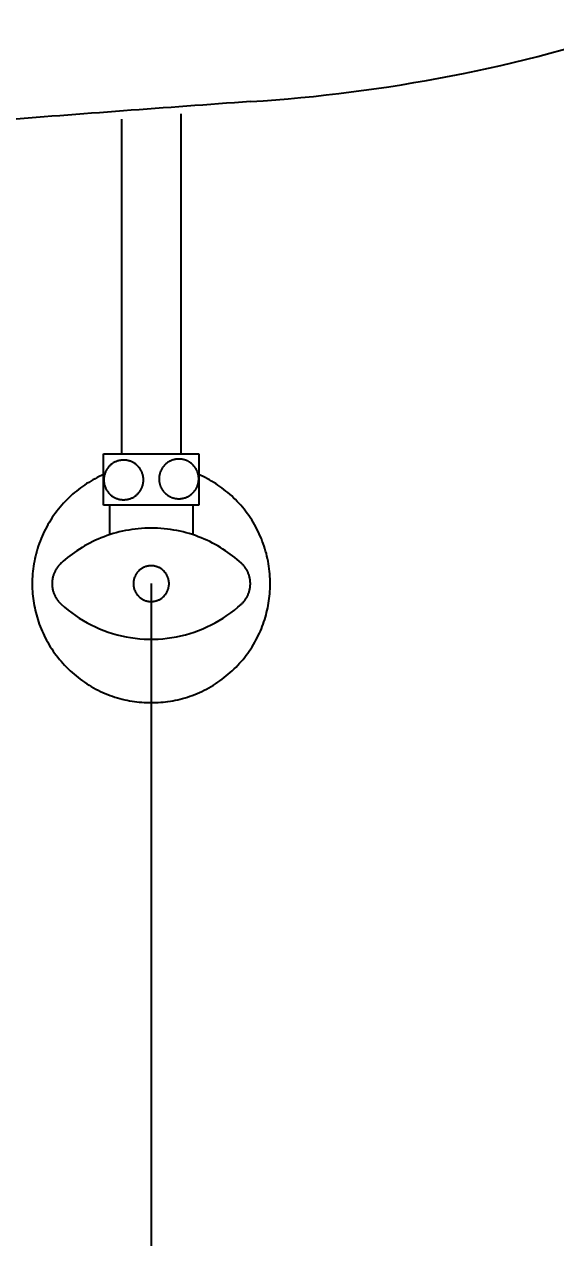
# Model space of a CAD drawing. Header units: millimetres. Extents: x 9401 to 11826, y -521 to 2909.
# Drawn here: x 10250.1 to 10384.1, y 515 to 820.9 of the extents above; entities that cross this region are included whole.
import ezdxf
from ezdxf.lldxf.tags import DXFTag

# ---------------------------------------------------------------- set-up
doc = ezdxf.new("R2010")
doc.units = ezdxf.units.MM
doc.header["$LTSCALE"] = 0.2
doc.layers.add('BU', color=7, linetype='Continuous')
doc.layers.add('LINE', color=7, linetype='Continuous', lineweight=25)
doc.styles.add('h', font='', dxfattribs={"height": 28})
doc.styles.get('h').set_extended_font_data('Haansoft Batang')
tags = doc.linetypes.add('Amconstr', pattern=[9999, 9999, 0]).pattern_tags.tags
tags[6:7] = [DXFTag(74, 4), DXFTag(75, 0), DXFTag(340, '0'), DXFTag(46, 1.0), DXFTag(50, 0.0), DXFTag(44, 0.0), DXFTag(45, 0.0)]
tags[4:5] = [DXFTag(74, 4), DXFTag(75, 0), DXFTag(340, '0'), DXFTag(46, 1.0), DXFTag(50, 0.0), DXFTag(44, 0.0), DXFTag(45, 0.0)]
doc.dimstyles.new('AM_ISO$0', dxfattribs={"dimtxt": 28, "dimasz": 24, "dimexe": 10, "dimexo": 0, "dimgap": 10, "dimtad": 1, "dimdec": 0, "dimdsep": 46, "dimtxsty": 'h', "dimcen": -5, "dimclrd": 256, "dimclre": 256, "dimclrt": 256, "dimadec": 0, "dimazin": 2, "dimtp": 0.1, "dimtm": 0.1, "dimtfac": 0.71, "dimtdec": 0, "dimtmove": 0, "dimatfit": 3, "dimfxl": 0, "dimlwd": -1, "dimlwe": -1, "dimarcsym": 0})

# ---------------------------------------------------------------- blocks, each defined once
blk = doc.blocks.new('*D17')
at = {"layer": 'Defpoints', "color": 0, "linetype": 'Amconstr'}
for p in [(10132.07, 679.86), (10282.07, 679.86), (10282.07, 441.53)]:
    blk.add_point(p, dxfattribs=at)
at = {"layer": 'LINE', "linetype": 'ByBlock'}
for p, q in [((10132.07, 679.86), (10132.07, 431.53)), ((10282.07, 679.86), (10282.07, 431.53)), ((10156.07, 441.53), (10258.07, 441.53))]:
    blk.add_line(p, q, dxfattribs=at)
at = {"layer": 'LINE', "linetype": 'Amconstr'}
for points in [[(10156.07, 445.53), (10156.07, 437.53), (10132.07, 441.53)], [(10258.07, 445.53), (10258.07, 437.53), (10282.07, 441.53)]]:
    blk.add_solid(points, dxfattribs=at)
at = {"layer": 'LINE', "linetype": 'Amconstr', "insert": (10207.07, 465.53), "char_height": 28, "attachment_point": 5, "style": 'h'}
blk.add_mtext('150', dxfattribs=at)

msp = doc.modelspace()

# ---------------------------------------------------------------- linework, layer by layer
at = {"layer": 'BU', "color": 7}
for points in [[(10274.57, 796.95), (10274.57, 712.61)], [(10289.57, 798.25), (10289.57, 712.61)]]:
    msp.add_lwpolyline(points, dxfattribs=at)
at = {"layer": 'BU', "color": 0}
for points in [[(10270.07, 699.61), (10270.07, 712.61)], [(10270.07, 712.61), (10294.07, 712.61)], [(10280.12, 706.01), (10280.12, 706.18), (10280.11, 706.36), (10280.09, 706.53), (10280.07, 706.7), (10280.05, 706.87), (10280.01, 707.04), (10279.97, 707.21), (10279.93, 707.38), (10279.88, 707.55), (10279.82, 707.71), (10279.76, 707.87), (10279.69, 708.03), (10279.62, 708.19), (10279.54, 708.35), (10279.46, 708.5), (10279.37, 708.65), (10279.27, 708.79), (10279.18, 708.93), (10279.07, 709.07), (10278.96, 709.21), (10278.85, 709.34), (10278.73, 709.47), (10278.61, 709.59), (10278.48, 709.71), (10278.35, 709.82), (10278.22, 709.93), (10278.08, 710.04), (10277.94, 710.14), (10277.79, 710.24), (10277.65, 710.33), (10277.49, 710.41), (10277.34, 710.49), (10277.18, 710.56), (10277.02, 710.63), (10276.86, 710.7), (10276.7, 710.75), (10276.53, 710.81), (10276.37, 710.85), (10276.2, 710.89), (10276.03, 710.93), (10275.86, 710.96), (10275.68, 710.98), (10275.51, 710.99), (10275.34, 711.01), (10275.16, 711.01), (10274.99, 711.01), (10274.82, 711), (10274.64, 710.99), (10274.47, 710.97), (10274.3, 710.94), (10274.13, 710.91), (10273.96, 710.87), (10273.79, 710.83), (10273.63, 710.78), (10273.46, 710.73), (10273.3, 710.67), (10273.14, 710.6), (10272.98, 710.53), (10272.82, 710.45), (10272.67, 710.37), (10272.52, 710.28), (10272.37, 710.19), (10272.23, 710.09), (10272.09, 709.99), (10271.95, 709.88), (10271.82, 709.77), (10271.69, 709.65), (10271.57, 709.53), (10271.45, 709.4), (10271.33, 709.28), (10271.22, 709.14), (10271.12, 709), (10271.02, 708.86), (10270.92, 708.72), (10270.83, 708.57), (10270.74, 708.42), (10270.66, 708.27), (10270.58, 708.11), (10270.51, 707.95), (10270.45, 707.79), (10270.39, 707.63), (10270.34, 707.46), (10270.29, 707.3), (10270.25, 707.13), (10270.21, 706.96), (10270.18, 706.79), (10270.16, 706.62), (10270.14, 706.44), (10270.13, 706.27), (10270.12, 706.1), (10270.12, 705.92), (10270.13, 705.75), (10270.14, 705.58), (10270.16, 705.4), (10270.18, 705.23), (10270.21, 705.06), (10270.25, 704.89), (10270.29, 704.72), (10270.34, 704.56), (10270.39, 704.39), (10270.45, 704.23), (10270.51, 704.07), (10270.58, 703.91), (10270.66, 703.75), (10270.74, 703.6), (10270.83, 703.45), (10270.92, 703.3), (10271.02, 703.16), (10271.12, 703.01), (10271.22, 702.88), (10271.33, 702.74), (10271.45, 702.61), (10271.57, 702.49), (10271.69, 702.37), (10271.82, 702.25), (10271.95, 702.14), (10272.09, 702.03), (10272.23, 701.93), (10272.37, 701.83), (10272.52, 701.74), (10272.67, 701.65), (10272.82, 701.57), (10272.98, 701.49), (10273.14, 701.42), (10273.3, 701.35), (10273.46, 701.29), (10273.63, 701.24), (10273.79, 701.19), (10273.96, 701.15), (10274.13, 701.11), (10274.3, 701.08), (10274.47, 701.05), (10274.64, 701.03), (10274.82, 701.02), (10274.99, 701.01), (10275.16, 701.01), (10275.34, 701.01), (10275.51, 701.03), (10275.68, 701.04), (10275.86, 701.06), (10276.03, 701.09), (10276.2, 701.13), (10276.37, 701.17), (10276.53, 701.21), (10276.7, 701.27), (10276.86, 701.32), (10277.02, 701.39), (10277.18, 701.46), (10277.34, 701.53), (10277.49, 701.61), (10277.65, 701.69), (10277.79, 701.78), (10277.94, 701.88), (10278.08, 701.98), (10278.22, 702.09), (10278.35, 702.2), (10278.48, 702.31), (10278.61, 702.43), (10278.73, 702.55), (10278.85, 702.68), (10278.96, 702.81), (10279.07, 702.95), (10279.18, 703.08), (10279.27, 703.23), (10279.37, 703.37), (10279.46, 703.52), (10279.54, 703.67), (10279.62, 703.83), (10279.69, 703.99), (10279.76, 704.15), (10279.82, 704.31), (10279.88, 704.47), (10279.93, 704.64), (10279.97, 704.81), (10280.01, 704.98), (10280.05, 705.15), (10280.07, 705.32), (10280.09, 705.49), (10280.11, 705.66), (10280.12, 705.84), (10280.12, 706.01)], [(10294.05, 706.26), (10294.05, 706.37), (10294.04, 706.48), (10294.04, 706.6), (10294.03, 706.71), (10294.02, 706.82), (10294, 706.94), (10293.99, 707.05), (10293.97, 707.17), (10293.94, 707.29), (10293.92, 707.4), (10293.89, 707.52), (10293.86, 707.64), (10293.82, 707.75), (10293.78, 707.87), (10293.74, 707.98), (10293.7, 708.1), (10293.65, 708.22), (10293.6, 708.33), (10293.55, 708.44), (10293.49, 708.56), (10293.43, 708.67), (10293.37, 708.78), (10293.3, 708.89), (10293.23, 709), (10293.16, 709.1), (10293.09, 709.21), (10293.01, 709.31), (10292.93, 709.41), (10292.85, 709.51), (10292.76, 709.61), (10292.67, 709.7), (10292.58, 709.79), (10292.49, 709.89), (10292.4, 709.97), (10292.3, 710.06), (10292.2, 710.14), (10292.1, 710.22), (10292, 710.3), (10291.89, 710.37), (10291.78, 710.44), (10291.68, 710.51), (10291.57, 710.58), (10291.46, 710.64), (10291.35, 710.7), (10291.23, 710.76), (10291.12, 710.81), (10291, 710.86), (10290.89, 710.91), (10290.77, 710.95), (10290.66, 710.99), (10290.54, 711.03), (10290.42, 711.07), (10290.31, 711.1), (10290.19, 711.13), (10290.07, 711.15), (10289.96, 711.18), (10289.84, 711.2), (10289.73, 711.21), (10289.61, 711.23), (10289.5, 711.24), (10289.38, 711.25), (10289.27, 711.25), (10289.16, 711.26), (10289.05, 711.26), (10288.94, 711.26), (10288.83, 711.25), (10288.71, 711.25), (10288.6, 711.24), (10288.49, 711.23), (10288.37, 711.21), (10288.25, 711.2), (10288.14, 711.18), (10288.02, 711.15), (10287.91, 711.13), (10287.79, 711.1), (10287.67, 711.07), (10287.56, 711.03), (10287.44, 710.99), (10287.32, 710.95), (10287.21, 710.91), (10287.09, 710.86), (10286.98, 710.81), (10286.87, 710.76), (10286.75, 710.7), (10286.64, 710.64), (10286.53, 710.58), (10286.42, 710.51), (10286.31, 710.44), (10286.21, 710.37), (10286.1, 710.3), (10286, 710.22), (10285.9, 710.14), (10285.8, 710.06), (10285.7, 709.97), (10285.61, 709.89), (10285.51, 709.79), (10285.42, 709.7), (10285.34, 709.61), (10285.25, 709.51), (10285.17, 709.41), (10285.09, 709.31), (10285.01, 709.21), (10284.94, 709.1), (10284.86, 709), (10284.8, 708.89), (10284.73, 708.78), (10284.67, 708.67), (10284.61, 708.56), (10284.55, 708.44), (10284.5, 708.33), (10284.45, 708.22), (10284.4, 708.1), (10284.36, 707.98), (10284.31, 707.87), (10284.28, 707.75), (10284.24, 707.64), (10284.21, 707.52), (10284.18, 707.4), (10284.16, 707.29), (10284.13, 707.17), (10284.11, 707.05), (10284.1, 706.94), (10284.08, 706.82), (10284.07, 706.71), (10284.06, 706.6), (10284.05, 706.48), (10284.05, 706.37), (10284.05, 706.26), (10284.05, 706.15), (10284.05, 706.04), (10284.06, 705.92), (10284.07, 705.81), (10284.08, 705.7), (10284.1, 705.58), (10284.11, 705.47), (10284.13, 705.35), (10284.16, 705.23), (10284.18, 705.12), (10284.21, 705), (10284.24, 704.88), (10284.28, 704.77), (10284.31, 704.65), (10284.36, 704.53), (10284.4, 704.42), (10284.45, 704.3), (10284.5, 704.19), (10284.55, 704.08), (10284.61, 703.96), (10284.67, 703.85), (10284.73, 703.74), (10284.8, 703.63), (10284.86, 703.52), (10284.94, 703.42), (10285.01, 703.31), (10285.09, 703.21), (10285.17, 703.11), (10285.25, 703.01), (10285.34, 702.91), (10285.42, 702.82), (10285.51, 702.72), (10285.61, 702.63), (10285.7, 702.55), (10285.8, 702.46), (10285.9, 702.38), (10286, 702.3), (10286.1, 702.22), (10286.21, 702.15), (10286.31, 702.07), (10286.42, 702.01), (10286.53, 701.94), (10286.64, 701.88), (10286.75, 701.82), (10286.87, 701.76), (10286.98, 701.71), (10287.09, 701.66), (10287.21, 701.61), (10287.32, 701.57), (10287.44, 701.53), (10287.56, 701.49), (10287.67, 701.45), (10287.79, 701.42), (10287.91, 701.39), (10288.02, 701.37), (10288.14, 701.34), (10288.25, 701.32), (10288.37, 701.31), (10288.49, 701.29), (10288.6, 701.28), (10288.71, 701.27), (10288.83, 701.26), (10288.94, 701.26), (10289.05, 701.26), (10289.16, 701.26), (10289.27, 701.26), (10289.38, 701.27), (10289.5, 701.28), (10289.61, 701.29), (10289.73, 701.31), (10289.84, 701.32), (10289.96, 701.34), (10290.07, 701.37), (10290.19, 701.39), (10290.31, 701.42), (10290.42, 701.45), (10290.54, 701.49), (10290.66, 701.53), (10290.77, 701.57), (10290.89, 701.61), (10291, 701.66), (10291.12, 701.71), (10291.23, 701.76), (10291.35, 701.82), (10291.46, 701.88), (10291.57, 701.94), (10291.68, 702.01), (10291.78, 702.07), (10291.89, 702.15), (10292, 702.22), (10292.1, 702.3), (10292.2, 702.38), (10292.3, 702.46), (10292.4, 702.55), (10292.49, 702.63), (10292.58, 702.72), (10292.67, 702.82), (10292.76, 702.91), (10292.85, 703.01), (10292.93, 703.11), (10293.01, 703.21), (10293.09, 703.31), (10293.16, 703.42), (10293.23, 703.52), (10293.3, 703.63), (10293.37, 703.74), (10293.43, 703.85), (10293.49, 703.96), (10293.55, 704.08), (10293.6, 704.19), (10293.65, 704.3), (10293.7, 704.42), (10293.74, 704.53), (10293.78, 704.65), (10293.82, 704.77), (10293.86, 704.88), (10293.89, 705), (10293.92, 705.12), (10293.94, 705.23), (10293.97, 705.35), (10293.99, 705.47), (10294, 705.58), (10294.02, 705.7), (10294.03, 705.81), (10294.04, 705.92), (10294.04, 706.04), (10294.05, 706.15), (10294.05, 706.26)], [(10294.07, 712.61), (10294.07, 699.61)], [(10270.07, 707.35), (10269.53, 707.11), (10268.99, 706.85), (10268.45, 706.59), (10267.91, 706.31), (10267.38, 706.01), (10266.85, 705.71), (10266.32, 705.39), (10265.8, 705.06), (10265.28, 704.72), (10264.76, 704.36), (10264.25, 703.99), (10263.74, 703.61), (10263.24, 703.21), (10262.75, 702.81), (10262.26, 702.39), (10261.79, 701.96), (10261.31, 701.52), (10260.85, 701.06), (10260.39, 700.6), (10259.95, 700.12), (10259.51, 699.63), (10259.08, 699.13), (10258.67, 698.62), (10258.26, 698.1), (10257.86, 697.58), (10257.48, 697.04), (10257.1, 696.49), (10256.74, 695.93), (10256.39, 695.37), (10256.05, 694.79), (10255.73, 694.21), (10255.42, 693.62), (10255.12, 693.03), (10254.83, 692.43), (10254.56, 691.82), (10254.3, 691.21), (10254.06, 690.59), (10253.83, 689.97), (10253.61, 689.34), (10253.41, 688.71), (10253.22, 688.08), (10253.05, 687.44), (10252.89, 686.81), (10252.74, 686.17), (10252.61, 685.53), (10252.5, 684.89), (10252.39, 684.25), (10252.31, 683.61), (10252.23, 682.97), (10252.17, 682.33), (10252.13, 681.69), (10252.09, 681.05), (10252.08, 680.42), (10252.07, 679.79), (10252.08, 679.16), (10252.1, 678.54), (10252.13, 677.92), (10252.18, 677.31), (10252.24, 676.7), (10252.31, 676.09), (10252.39, 675.49), (10252.48, 674.9), (10252.59, 674.31), (10252.7, 673.73), (10252.83, 673.15), (10252.97, 672.57), (10253.12, 671.99), (10253.29, 671.4), (10253.46, 670.82), (10253.65, 670.24), (10253.86, 669.66), (10254.07, 669.07), (10254.31, 668.5), (10254.55, 667.92), (10254.81, 667.34), (10255.08, 666.77), (10255.36, 666.2), (10255.66, 665.63), (10255.97, 665.07), (10256.29, 664.52), (10256.63, 663.96), (10256.98, 663.42), (10257.34, 662.88), (10257.71, 662.34), (10258.1, 661.81), (10258.5, 661.29), (10258.92, 660.78), (10259.34, 660.28), (10259.78, 659.78), (10260.23, 659.29), (10260.69, 658.81), (10261.16, 658.35), (10261.64, 657.89), (10262.13, 657.44), (10262.64, 657), (10263.15, 656.58), (10263.67, 656.16), (10264.2, 655.76), (10264.74, 655.37), (10265.29, 654.99), (10265.84, 654.63), (10266.4, 654.27), (10266.97, 653.93), (10267.55, 653.61), (10268.13, 653.29), (10268.71, 652.99), (10269.3, 652.71), (10269.9, 652.44), (10270.5, 652.18), (10271.1, 651.93), (10271.71, 651.7), (10272.32, 651.49), (10272.93, 651.28), (10273.54, 651.09), (10274.16, 650.92), (10274.77, 650.76), (10275.39, 650.61), (10276.01, 650.48), (10276.62, 650.36), (10277.24, 650.25), (10277.85, 650.16), (10278.46, 650.07), (10279.07, 650.01), (10279.68, 649.95), (10280.28, 649.91), (10280.88, 649.88), (10281.48, 649.86), (10282.07, 649.86), (10282.66, 649.86), (10283.26, 649.88), (10283.86, 649.91), (10284.47, 649.95), (10285.07, 650.01), (10285.68, 650.07), (10286.29, 650.16), (10286.91, 650.25), (10287.52, 650.36), (10288.13, 650.48), (10288.75, 650.61), (10289.37, 650.76), (10289.98, 650.92), (10290.6, 651.09), (10291.21, 651.28), (10291.82, 651.49), (10292.43, 651.7), (10293.04, 651.93), (10293.64, 652.18), (10294.24, 652.44), (10294.84, 652.71), (10295.43, 652.99), (10296.01, 653.29), (10296.6, 653.61), (10297.17, 653.93), (10297.74, 654.27), (10298.3, 654.63), (10298.86, 654.99), (10299.4, 655.37), (10299.94, 655.76), (10300.47, 656.16), (10300.99, 656.58), (10301.5, 657), (10302.01, 657.44), (10302.5, 657.89), (10302.98, 658.35), (10303.45, 658.81), (10303.91, 659.29), (10304.36, 659.78), (10304.8, 660.28), (10305.22, 660.78), (10305.64, 661.29), (10306.04, 661.81), (10306.43, 662.34), (10306.8, 662.88), (10307.16, 663.42), (10307.51, 663.96), (10307.85, 664.52), (10308.17, 665.07), (10308.48, 665.63), (10308.78, 666.2), (10309.07, 666.77), (10309.34, 667.34), (10309.59, 667.92), (10309.84, 668.5), (10310.07, 669.07), (10310.28, 669.66), (10310.49, 670.24), (10310.68, 670.82), (10310.85, 671.4), (10311.02, 671.99), (10311.17, 672.57), (10311.31, 673.15), (10311.44, 673.73), (10311.55, 674.31), (10311.66, 674.9), (10311.75, 675.49), (10311.83, 676.09), (10311.9, 676.7), (10311.96, 677.31), (10312.01, 677.92), (10312.04, 678.54), (10312.06, 679.16), (10312.07, 679.79), (10312.07, 680.42), (10312.05, 681.05), (10312.01, 681.69), (10311.97, 682.33), (10311.91, 682.96), (10311.84, 683.61), (10311.75, 684.25), (10311.65, 684.89), (10311.53, 685.53), (10311.4, 686.17), (10311.25, 686.81), (10311.1, 687.44), (10310.92, 688.08), (10310.73, 688.71), (10310.53, 689.34), (10310.32, 689.97), (10310.08, 690.59), (10309.84, 691.21), (10309.58, 691.82), (10309.31, 692.43), (10309.02, 693.03), (10308.72, 693.62), (10308.41, 694.21), (10308.09, 694.79), (10307.75, 695.37), (10307.4, 695.93), (10307.04, 696.49), (10306.66, 697.04), (10306.28, 697.58), (10305.88, 698.1), (10305.48, 698.62), (10305.06, 699.13), (10304.63, 699.63), (10304.19, 700.12), (10303.75, 700.6), (10303.29, 701.06), (10302.83, 701.52), (10302.36, 701.96), (10301.88, 702.39), (10301.39, 702.81), (10300.9, 703.21), (10300.4, 703.61), (10299.89, 703.99), (10299.38, 704.36), (10298.87, 704.72), (10298.34, 705.06), (10297.82, 705.39), (10297.29, 705.71), (10296.76, 706.01), (10296.23, 706.31), (10295.69, 706.59), (10295.15, 706.85), (10294.61, 707.11), (10294.07, 707.35)], [(10294.07, 699.61), (10270.07, 699.61)], [(10271.57, 699.61), (10271.57, 692.18)], [(10292.57, 699.61), (10292.57, 692.18)], [(10304.8, 685.02), (10304.27, 685.49), (10303.72, 685.96), (10303.16, 686.42), (10302.59, 686.87), (10302, 687.32), (10301.4, 687.75), (10300.79, 688.17), (10300.16, 688.58), (10299.51, 688.98), (10298.86, 689.37), (10298.19, 689.74), (10297.51, 690.1), (10296.82, 690.45), (10296.12, 690.78), (10295.4, 691.1), (10294.68, 691.41), (10293.94, 691.69), (10293.2, 691.96), (10292.44, 692.22), (10291.68, 692.46), (10290.91, 692.68), (10290.13, 692.88), (10289.34, 693.06), (10288.55, 693.23), (10287.75, 693.37), (10286.95, 693.5), (10286.14, 693.61), (10285.33, 693.7), (10284.52, 693.77), (10283.7, 693.82), (10282.89, 693.85), (10282.07, 693.86), (10281.25, 693.85), (10280.44, 693.82), (10279.62, 693.77), (10278.81, 693.7), (10278, 693.61), (10277.19, 693.5), (10276.39, 693.37), (10275.59, 693.23), (10274.8, 693.06), (10274.01, 692.88), (10273.23, 692.68), (10272.46, 692.46), (10271.7, 692.22), (10270.94, 691.96), (10270.2, 691.69), (10269.46, 691.41), (10268.74, 691.1), (10268.02, 690.78), (10267.32, 690.45), (10266.63, 690.1), (10265.95, 689.74), (10265.28, 689.37), (10264.63, 688.98), (10263.98, 688.58), (10263.36, 688.17), (10262.74, 687.75), (10262.14, 687.32), (10261.55, 686.87), (10260.98, 686.42), (10260.42, 685.96), (10259.87, 685.49), (10259.34, 685.02)], [(10259.34, 685.02), (10259.21, 684.9), (10259.09, 684.77), (10258.96, 684.64), (10258.84, 684.51), (10258.72, 684.38), (10258.61, 684.24), (10258.5, 684.09), (10258.39, 683.95), (10258.29, 683.8), (10258.18, 683.65), (10258.09, 683.49), (10257.99, 683.33), (10257.9, 683.17), (10257.82, 683.01), (10257.74, 682.84), (10257.66, 682.68), (10257.59, 682.51), (10257.52, 682.34), (10257.46, 682.16), (10257.4, 681.99), (10257.35, 681.81), (10257.3, 681.64), (10257.26, 681.46), (10257.22, 681.28), (10257.18, 681.1), (10257.15, 680.92), (10257.13, 680.75), (10257.11, 680.57), (10257.09, 680.39), (10257.08, 680.21), (10257.07, 680.03), (10257.07, 679.86), (10257.07, 679.68), (10257.08, 679.5), (10257.09, 679.32), (10257.11, 679.15), (10257.13, 678.97), (10257.15, 678.79), (10257.18, 678.61), (10257.22, 678.43), (10257.26, 678.25), (10257.3, 678.08), (10257.35, 677.9), (10257.4, 677.72), (10257.46, 677.55), (10257.52, 677.38), (10257.59, 677.21), (10257.66, 677.04), (10257.74, 676.87), (10257.82, 676.7), (10257.9, 676.54), (10257.99, 676.38), (10258.09, 676.22), (10258.18, 676.07), (10258.29, 675.92), (10258.39, 675.77), (10258.5, 675.62), (10258.61, 675.48), (10258.72, 675.34), (10258.84, 675.2), (10258.96, 675.07), (10259.09, 674.94), (10259.21, 674.82), (10259.34, 674.7)], [(10286.57, 679.86), (10286.57, 680.01), (10286.56, 680.17), (10286.55, 680.32), (10286.53, 680.48), (10286.5, 680.63), (10286.47, 680.79), (10286.44, 680.94), (10286.4, 681.09), (10286.35, 681.24), (10286.3, 681.39), (10286.25, 681.53), (10286.19, 681.68), (10286.12, 681.82), (10286.05, 681.96), (10285.97, 682.1), (10285.89, 682.23), (10285.81, 682.36), (10285.72, 682.49), (10285.63, 682.61), (10285.53, 682.74), (10285.43, 682.85), (10285.32, 682.97), (10285.21, 683.08), (10285.1, 683.19), (10284.98, 683.29), (10284.86, 683.39), (10284.73, 683.48), (10284.61, 683.57), (10284.48, 683.66), (10284.34, 683.74), (10284.21, 683.82), (10284.07, 683.89), (10283.93, 683.96), (10283.78, 684.02), (10283.64, 684.07), (10283.49, 684.13), (10283.34, 684.17), (10283.19, 684.22), (10283.04, 684.25), (10282.89, 684.28), (10282.73, 684.31), (10282.58, 684.33), (10282.42, 684.34), (10282.27, 684.35), (10282.11, 684.36), (10281.95, 684.36), (10281.8, 684.35), (10281.64, 684.34), (10281.49, 684.32), (10281.33, 684.3), (10281.18, 684.27), (10281.03, 684.23), (10280.87, 684.19), (10280.72, 684.15), (10280.58, 684.1), (10280.43, 684.05), (10280.29, 683.99), (10280.14, 683.92), (10280, 683.85), (10279.87, 683.78), (10279.73, 683.7), (10279.6, 683.62), (10279.47, 683.53), (10279.34, 683.44), (10279.22, 683.34), (10279.1, 683.24), (10278.99, 683.13), (10278.87, 683.02), (10278.77, 682.91), (10278.66, 682.8), (10278.56, 682.68), (10278.47, 682.55), (10278.38, 682.43), (10278.29, 682.3), (10278.21, 682.16), (10278.13, 682.03), (10278.06, 681.89), (10277.99, 681.75), (10277.92, 681.61), (10277.87, 681.46), (10277.81, 681.31), (10277.76, 681.17), (10277.72, 681.02), (10277.68, 680.86), (10277.65, 680.71), (10277.63, 680.56), (10277.6, 680.4), (10277.59, 680.25), (10277.58, 680.09), (10277.57, 679.93), (10277.57, 679.78), (10277.58, 679.62), (10277.59, 679.47), (10277.6, 679.31), (10277.63, 679.16), (10277.65, 679), (10277.68, 678.85), (10277.72, 678.7), (10277.76, 678.55), (10277.81, 678.4), (10277.87, 678.25), (10277.92, 678.11), (10277.99, 677.96), (10278.06, 677.82), (10278.13, 677.69), (10278.21, 677.55), (10278.29, 677.42), (10278.38, 677.29), (10278.47, 677.16), (10278.56, 677.04), (10278.66, 676.92), (10278.77, 676.8), (10278.87, 676.69), (10278.99, 676.58), (10279.1, 676.47), (10279.22, 676.37), (10279.34, 676.28), (10279.47, 676.18), (10279.6, 676.1), (10279.73, 676.01), (10279.87, 675.93), (10280, 675.86), (10280.14, 675.79), (10280.29, 675.73), (10280.43, 675.67), (10280.58, 675.61), (10280.72, 675.56), (10280.87, 675.52), (10281.03, 675.48), (10281.18, 675.45), (10281.33, 675.42), (10281.49, 675.39), (10281.64, 675.38), (10281.8, 675.37), (10281.95, 675.36), (10282.11, 675.36), (10282.27, 675.36), (10282.42, 675.37), (10282.58, 675.39), (10282.73, 675.41), (10282.89, 675.43), (10283.04, 675.46), (10283.19, 675.5), (10283.34, 675.54), (10283.49, 675.59), (10283.64, 675.64), (10283.78, 675.7), (10283.93, 675.76), (10284.07, 675.82), (10284.21, 675.9), (10284.34, 675.97), (10284.48, 676.05), (10284.61, 676.14), (10284.73, 676.23), (10284.86, 676.32), (10284.98, 676.42), (10285.1, 676.53), (10285.21, 676.63), (10285.32, 676.74), (10285.43, 676.86), (10285.53, 676.98), (10285.63, 677.1), (10285.72, 677.22), (10285.81, 677.35), (10285.89, 677.48), (10285.97, 677.62), (10286.05, 677.75), (10286.12, 677.89), (10286.19, 678.04), (10286.25, 678.18), (10286.3, 678.33), (10286.35, 678.47), (10286.4, 678.62), (10286.44, 678.77), (10286.47, 678.93), (10286.5, 679.08), (10286.53, 679.23), (10286.55, 679.39), (10286.56, 679.54), (10286.57, 679.7), (10286.57, 679.86)], [(10304.8, 674.7), (10304.93, 674.82), (10305.05, 674.94), (10305.18, 675.07), (10305.3, 675.2), (10305.42, 675.34), (10305.53, 675.48), (10305.64, 675.62), (10305.75, 675.77), (10305.86, 675.92), (10305.96, 676.07), (10306.05, 676.22), (10306.15, 676.38), (10306.24, 676.54), (10306.32, 676.7), (10306.4, 676.87), (10306.48, 677.04), (10306.55, 677.21), (10306.62, 677.38), (10306.68, 677.55), (10306.74, 677.72), (10306.79, 677.9), (10306.84, 678.08), (10306.88, 678.25), (10306.92, 678.43), (10306.96, 678.61), (10306.99, 678.79), (10307.01, 678.97), (10307.03, 679.15), (10307.05, 679.32), (10307.06, 679.5), (10307.07, 679.68), (10307.07, 679.86), (10307.07, 680.03), (10307.06, 680.21), (10307.05, 680.39), (10307.03, 680.57), (10307.01, 680.75), (10306.99, 680.92), (10306.96, 681.1), (10306.92, 681.28), (10306.88, 681.46), (10306.84, 681.64), (10306.79, 681.81), (10306.74, 681.99), (10306.68, 682.16), (10306.62, 682.34), (10306.55, 682.51), (10306.48, 682.68), (10306.4, 682.84), (10306.32, 683.01), (10306.24, 683.17), (10306.15, 683.33), (10306.05, 683.49), (10305.96, 683.65), (10305.86, 683.8), (10305.75, 683.95), (10305.64, 684.09), (10305.53, 684.24), (10305.42, 684.38), (10305.3, 684.51), (10305.18, 684.64), (10305.05, 684.77), (10304.93, 684.9), (10304.8, 685.02)], [(10259.34, 674.7), (10260.21, 673.93), (10261.11, 673.19), (10262.03, 672.48), (10262.97, 671.81), (10263.94, 671.16), (10264.92, 670.55), (10265.93, 669.98), (10266.96, 669.44), (10268.01, 668.94), (10269.07, 668.47), (10270.15, 668.04), (10271.24, 667.65), (10272.34, 667.29), (10273.46, 666.98), (10274.59, 666.7), (10275.72, 666.46), (10276.87, 666.26), (10278.02, 666.1), (10279.17, 665.98), (10280.33, 665.9), (10281.49, 665.86), (10282.65, 665.86), (10283.81, 665.9), (10284.97, 665.98), (10286.12, 666.1), (10287.27, 666.26), (10288.42, 666.46), (10289.55, 666.7), (10290.68, 666.98), (10291.8, 667.29), (10292.9, 667.65), (10293.99, 668.04), (10295.07, 668.47), (10296.13, 668.94), (10297.18, 669.44), (10298.21, 669.98), (10299.22, 670.55), (10300.2, 671.16), (10301.17, 671.81), (10302.12, 672.48), (10303.04, 673.19), (10303.93, 673.93), (10304.8, 674.7)]]:
    msp.add_lwpolyline(points, dxfattribs=at)
at = {"layer": 'LINE', "color": 0, "linetype": 'Amconstr'}
for centre, radius, start, end in [((10282.51, 1193.77), 393.17, 273.582, 288.4707), ((11108.6, -10315.54), 11145.77, 94.123878, 94.453929)]:
    msp.add_arc(centre, radius, start, end, dxfattribs=at)

# ---------------------------------------------------------------- dimensions: what is measured, and where the dimension line sits
at = {"layer": 'LINE', "linetype": 'Amconstr'}
dim = msp.add_linear_dim(base=(10282.07, 441.53), p1=(10132.07, 679.86), p2=(10282.07, 679.86), dimstyle='AM_ISO$0', dxfattribs=at)
dim.commit()
dim.dimension.update_dxf_attribs({"geometry": '*D17', "text_midpoint": (10207.07, 465.53)})

doc.saveas('drawing.dxf')
